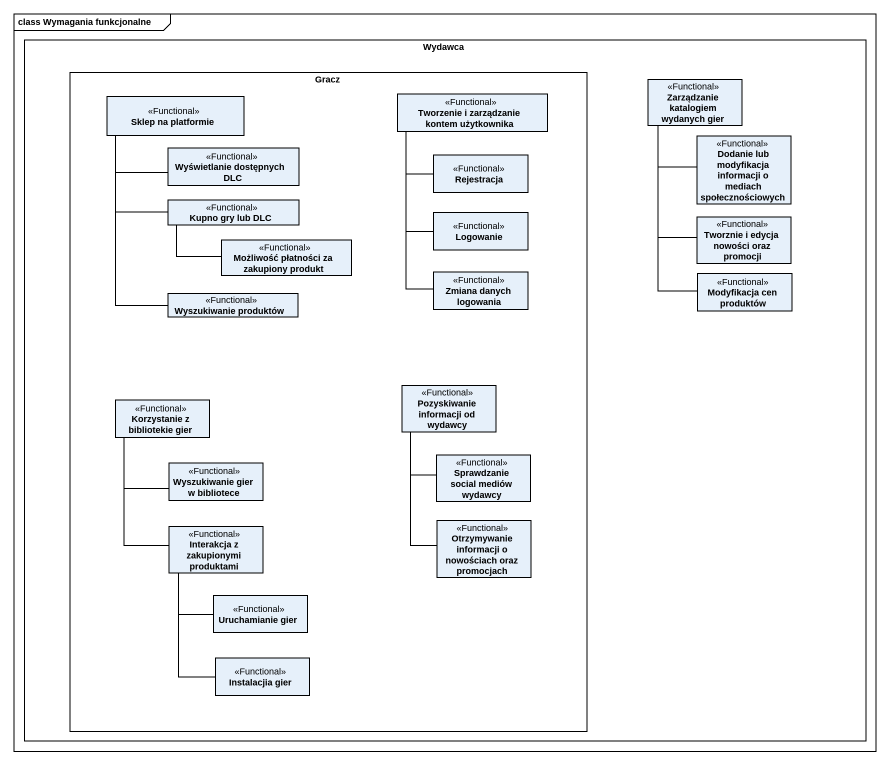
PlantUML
@startuml
mainframe class Wymagania funkcjonalne
hide circle
hide empty members
rectangle Wydawca {
  rectangle Gracz {
    class "Sklep na platformie" as Sklep_na_platformie <<Functional>>
    class "Tworzenie i zarządzanie kontem użytkownika" as Tworzenie_i_zarządzanie <<Functional>>
    class "Wyświetlanie dostępnych DLC" as Wyświetlanie_dostępnych_DLC <<Functional>>
    class Rejestracja <<Functional>>
    class "Kupno gry lub DLC" as Kupno_gry_lub_DLC <<Functional>>
    class Logowanie <<Functional>>
    class "Możliwość płatności za zakupiony produkt" as Możliwość_płatności_za <<Functional>>
    class "Wyszukiwanie produktów" as Wyszukiwanie_produktów <<Functional>>
    class "Zmiana danych logowania" as Zmiana_danych_logowania <<Functional>>
    class "Korzystanie z bibliotekie gier" as Korzystanie_z_bibliotekie <<Functional>>
    class "Pozyskiwanie informacji od wydawcy" as Pozyskiwanie_informacji_od <<Functional>>
    class "Sprawdzanie social mediów wydawcy" as Sprawdzanie_social_mediów <<Functional>>
    class "Wyszukiwanie gier w bibliotece" as Wyszukiwanie_gier_w <<Functional>>
    class "Interakcja z zakupionymi produktami" as Interakcja_z_zakupionymi <<Functional>>
    class "Otrzymywanie informacji o nowościach oraz promocjach" as Otrzymywanie_informacji_o <<Functional>>
    class "Uruchamianie gier" as Uruchamianie_gier <<Functional>>
    class "Instalacjia gier" as Instalacjia_gier <<Functional>>
  }
  class "Zarządzanie katalogiem wydanych gier" as Zarządzanie_katalogiem <<Functional>>
  class "Dodanie lub modyfikacja informacji o mediach społecznościowych" as Dodanie_lub_modyfikacja <<Functional>>
  class "Tworznie i edycja nowości oraz promocji" as Tworznie_i_edycja_nowości <<Functional>>
  class "Modyfikacja cen produktów" as Modyfikacja_cen_produktów <<Functional>>
}
Sklep_na_platformie -- Wyświetlanie_dostępnych_DLC
Sklep_na_platformie -- Kupno_gry_lub_DLC
Sklep_na_platformie -- Wyszukiwanie_produktów
Tworzenie_i_zarządzanie -- Rejestracja
Tworzenie_i_zarządzanie -- Logowanie
Tworzenie_i_zarządzanie -- Zmiana_danych_logowania
Zarządzanie_katalogiem -- Dodanie_lub_modyfikacja
Zarządzanie_katalogiem -- Tworznie_i_edycja_nowości
Zarządzanie_katalogiem -- Modyfikacja_cen_produktów
Kupno_gry_lub_DLC -- Możliwość_płatności_za
Korzystanie_z_bibliotekie -- Wyszukiwanie_gier_w
Korzystanie_z_bibliotekie -- Interakcja_z_zakupionymi
Pozyskiwanie_informacji_od -- Sprawdzanie_social_mediów
Pozyskiwanie_informacji_od -- Otrzymywanie_informacji_o
Interakcja_z_zakupionymi -- Uruchamianie_gier
Interakcja_z_zakupionymi -- Instalacjia_gier
@enduml
